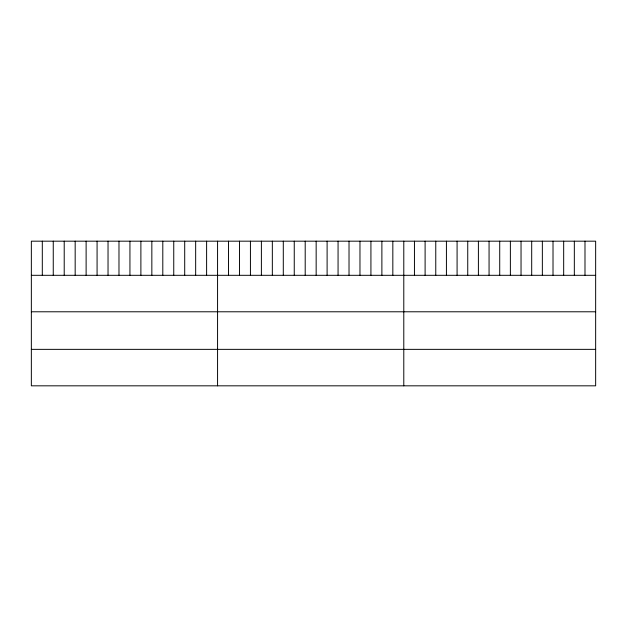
<?xml version="1.0" encoding="UTF-8"?>
<svg xmlns="http://www.w3.org/2000/svg" width="627" height="627" viewBox="0 0 627 627"><rect width="100%" height="100%" fill="white"/><g stroke="black" fill="none" stroke-linecap="round" stroke-linejoin="round"><path stroke-width="0.94" d="M595.65 275.308L595.65 385.824L31.35 385.824L31.35 241.176L595.65 241.176L595.65 275.308L31.35 275.308M31.35 311.784L595.65 311.784M31.35 349.357L595.65 349.357M584.991 241.176L584.991 275.308M574.332 241.176L574.332 275.308M563.673 241.176L563.673 275.308M553.014 241.176L553.014 275.308M542.355 241.176L542.355 275.308M531.696 241.176L531.696 275.308M521.037 241.176L521.037 275.308M510.378 241.176L510.378 275.308M499.719 241.176L499.719 275.308M489.06 241.176L489.06 275.308M478.401 241.176L478.401 275.308M467.742 241.176L467.742 275.308M457.083 241.176L457.083 275.308M446.424 241.176L446.424 275.308M435.765 241.176L435.765 275.308M425.106 241.176L425.106 275.308M414.447 241.176L414.447 275.308M403.788 241.176L403.788 385.824M392.831 241.176L392.831 275.308M381.882 241.176L381.882 275.308M370.925 241.176L370.925 275.308M359.969 241.176L359.969 275.308M349.02 241.176L349.02 275.308M338.063 241.176L338.063 275.308M327.106 241.176L327.106 275.308M316.157 241.176L316.157 275.308M305.2 241.176L305.2 275.308M294.251 241.176L294.251 275.308M283.294 241.176L283.294 275.308M272.337 241.176L272.337 275.308M261.388 241.176L261.388 275.308M250.432 241.176L250.432 275.308M239.475 241.176L239.475 275.308M228.526 241.176L228.526 275.308M217.569 241.176L217.569 385.824M206.612 241.176L206.612 275.308M195.663 241.176L195.663 275.308M184.706 241.176L184.706 275.308M173.75 241.176L173.75 275.308M162.801 241.176L162.801 275.308M151.844 241.176L151.844 275.308M140.887 241.176L140.887 275.308M129.938 241.176L129.938 275.308M118.981 241.176L118.981 275.308M108.032 241.176L108.032 275.308M97.075 241.176L97.075 275.308M86.118 241.176L86.118 275.308M75.169 241.176L75.169 275.308M64.213 241.176L64.213 275.308M53.256 241.176L53.256 275.308M42.307 241.176L42.307 275.308"/></g></svg>
